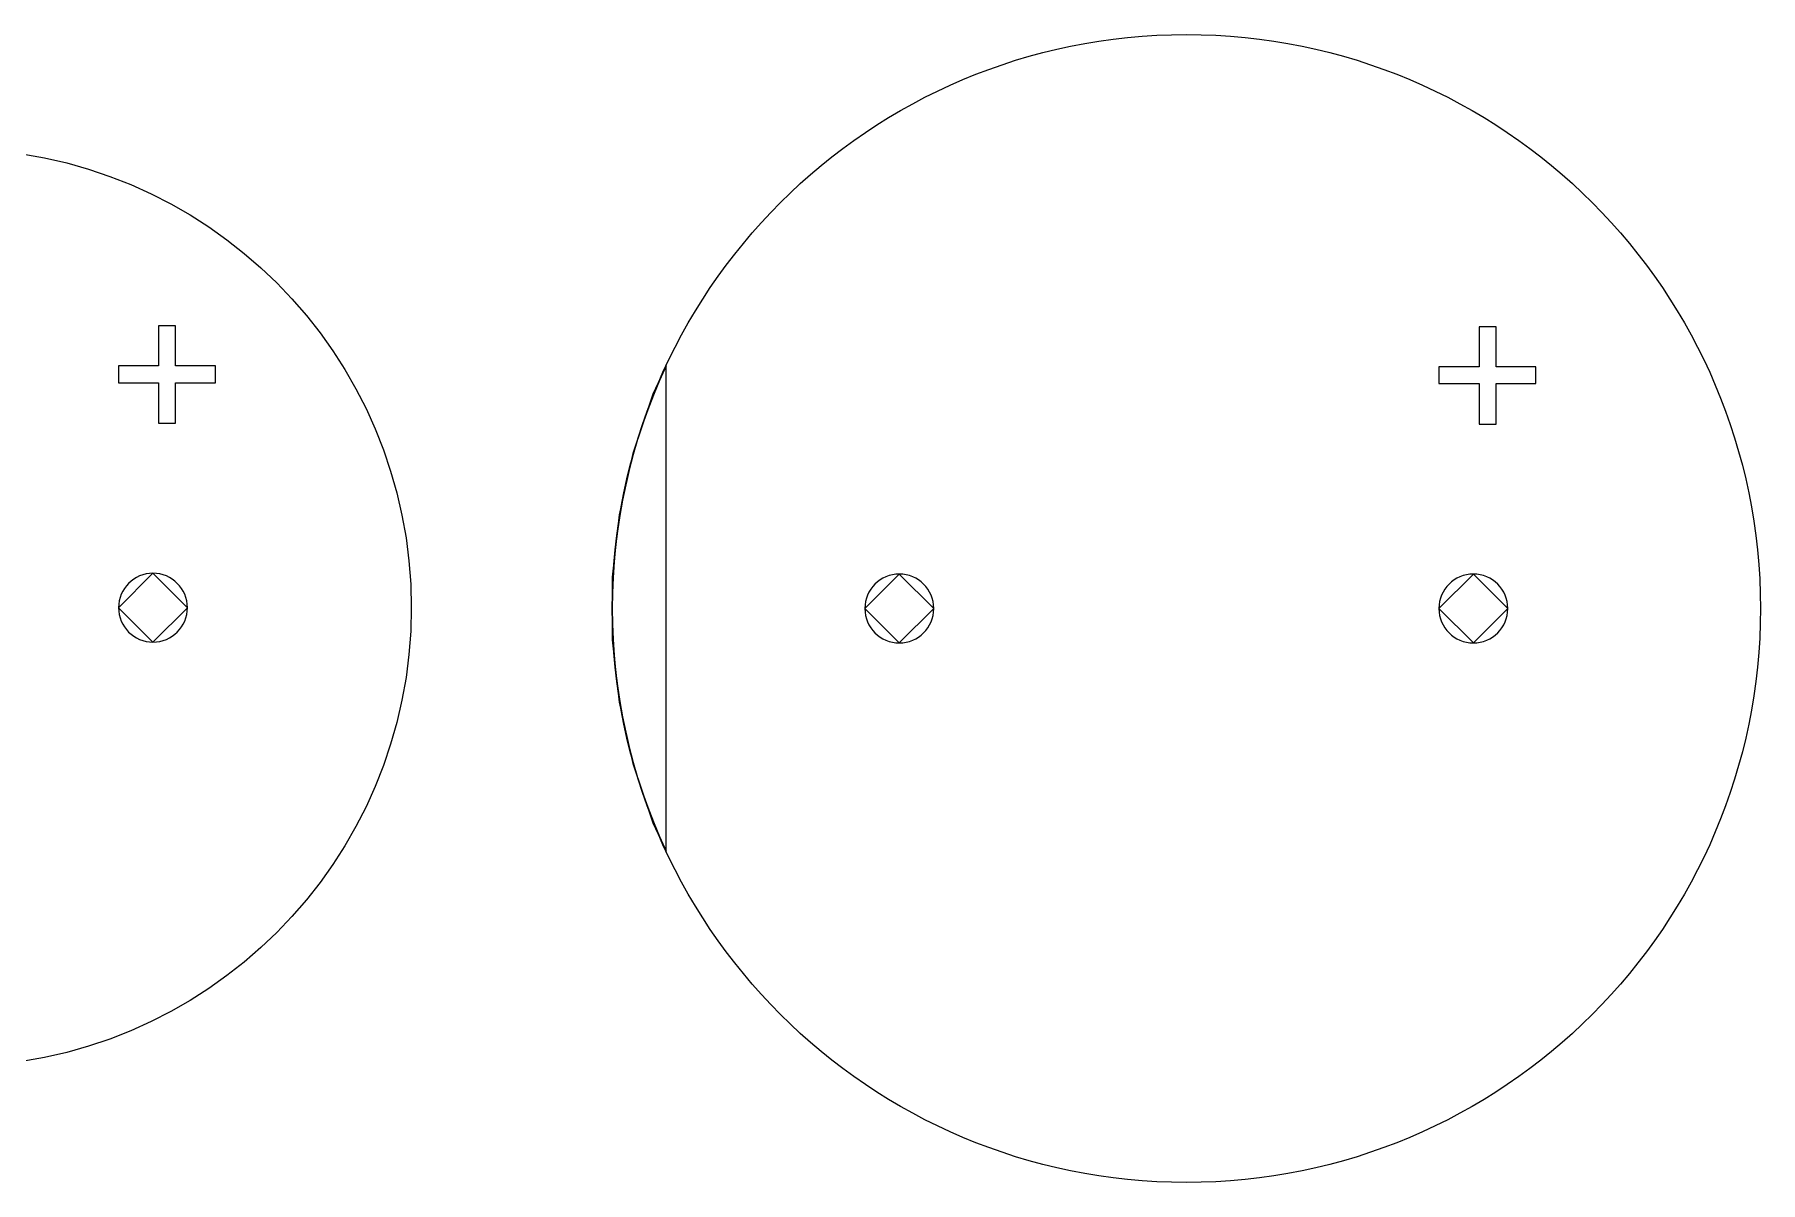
# Model space of a CAD drawing. Header units: inches. Extents: x 0 to 594, y -420 to 0.
# Drawn here: x 244.03 to 259.06, y -69.59 to -59.59 of the extents above; entities that cross this region are included whole.
import ezdxf

# ---------------------------------------------------------------- set-up
doc = ezdxf.new("R2010")
doc.units = ezdxf.units.IN
doc.header["$MEASUREMENT"] = 0

msp = doc.modelspace()

# ---------------------------------------------------------------- linework, layer by layer
at = {"color": 18, "true_color": 0x000000}
for p, q in [((245.259, -62.129), (245.111, -62.129)), ((245.111, -62.129), (245.111, -62.477)), ((245.259, -62.477), (245.259, -62.129)), ((245.259, -62.129), (245.259, -62.129)), ((256.759, -62.136), (256.611, -62.136)), ((256.611, -62.136), (256.611, -62.485)), ((256.759, -62.485), (256.759, -62.136)), ((256.759, -62.136), (256.759, -62.136)), ((245.111, -62.477), (244.762, -62.477)), ((244.762, -62.477), (244.762, -62.624)), ((245.607, -62.477), (245.259, -62.477)), ((245.607, -62.624), (245.607, -62.477)), ((249.531, -62.477), (249.416, -62.724)), ((249.531, -66.703), (249.531, -62.477)), ((249.531, -62.477), (249.531, -62.477)), ((249.531, -66.703), (249.531, -62.477)), ((249.531, -62.477), (249.531, -62.477)), ((256.611, -62.485), (256.262, -62.485)), ((256.262, -62.485), (256.262, -62.631)), ((257.107, -62.485), (256.759, -62.485)), ((257.107, -62.631), (257.107, -62.485)), ((244.762, -62.624), (245.111, -62.624)), ((245.111, -62.624), (245.111, -62.975)), ((245.259, -62.975), (245.259, -62.624)), ((245.259, -62.624), (245.607, -62.624)), ((256.262, -62.631), (256.611, -62.631)), ((256.611, -62.631), (256.611, -62.983)), ((256.759, -62.983), (256.759, -62.631)), ((256.759, -62.631), (257.107, -62.631)), ((249.416, -62.724), (249.24, -63.241)), ((245.111, -62.975), (245.259, -62.975)), ((256.611, -62.983), (256.759, -62.983)), ((249.24, -63.241), (249.122, -63.774)), ((249.122, -63.774), (249.062, -64.317)), ((245.062, -64.283), (244.762, -64.583)), ((245.362, -64.583), (245.062, -64.283)), ((249.062, -64.317), (249.062, -64.863)), ((251.562, -64.29), (251.262, -64.59)), ((251.862, -64.59), (251.562, -64.29)), ((256.562, -64.29), (256.262, -64.59)), ((256.862, -64.59), (256.562, -64.29)), ((244.762, -64.583), (245.062, -64.883)), ((245.062, -64.883), (245.362, -64.583)), ((251.262, -64.59), (251.562, -64.89)), ((251.562, -64.89), (251.862, -64.59)), ((256.262, -64.59), (256.562, -64.89)), ((256.562, -64.89), (256.862, -64.59)), ((249.062, -64.863), (249.122, -65.406)), ((249.122, -65.406), (249.24, -65.939)), ((249.24, -65.939), (249.416, -66.456)), ((249.416, -66.456), (249.531, -66.703))]:
    msp.add_line(p, q, dxfattribs=at)
for centre, radius, start, end in [((254.062, -64.59), 5, 155, 205), ((245.062, -64.583), 0.3, 90, 180), ((245.062, -64.583), 0.3, 0, 90), ((251.562, -64.59), 0.3, 90, 180), ((251.562, -64.59), 0.3, 0, 90), ((256.562, -64.59), 0.3, 90, 180), ((256.562, -64.59), 0.3, 0, 90), ((245.062, -64.583), 0.3, 180, 270), ((245.062, -64.583), 0.3, 270, 0), ((251.562, -64.59), 0.3, 180, 270), ((251.562, -64.59), 0.3, 270, 0), ((256.562, -64.59), 0.3, 180, 270), ((256.562, -64.59), 0.3, 270, 0)]:
    msp.add_arc(centre, radius, start, end, dxfattribs=at)
for centre, major_axis in [((254.062, -64.59), (0, 5)), ((243.312, -64.583), (0, 4))]:
    msp.add_ellipse(centre, major_axis=major_axis, ratio=1, dxfattribs=at)

doc.saveas('drawing.dxf')
